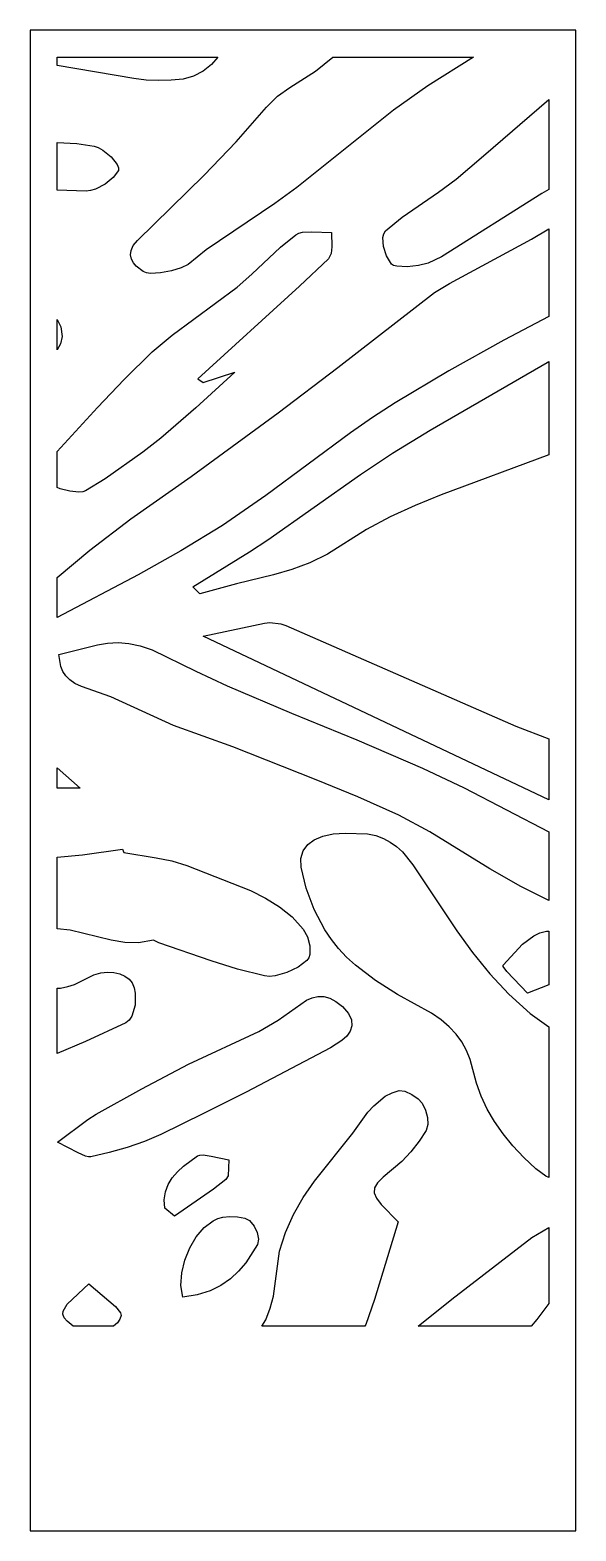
# Model space of a CAD drawing. Extents: x 0 to 400, y 0 to 1100.
import ezdxf

# ---------------------------------------------------------------- set-up
doc = ezdxf.new("R2010")
doc.units = 0
doc.layers.add('CUT', color=1, linetype='Continuous')
doc.layers.add('OUTLINE', color=7, linetype='Continuous')

msp = doc.modelspace()

# ---------------------------------------------------------------- linework, layer by layer
at = {"layer": 'CUT'}
for points in [[(94.13, 1062.96), (84.98, 1063.34), (76.05, 1064.38), (20, 1073.98), (20, 1080), (137.58, 1080), (133, 1074.68), (126.9, 1069.78), (119.89, 1066.09), (112.29, 1064.08), (103.3, 1063.22)], [(110.76, 925.6), (103.56, 923.52), (95.7, 922.01), (88.38, 921.65), (85.31, 922.1), (82.83, 923.05), (77.82, 926.83), (75.74, 929.28), (74.26, 932.06), (73.6, 935.14), (73.99, 938.48), (75.67, 942.06), (78.86, 945.85), (127.47, 993.55), (150.92, 1018.14), (173.27, 1043.47), (181.43, 1051.44), (190.43, 1057.91), (209.06, 1069.9), (221.8, 1080), (324.98, 1080), (291.4, 1059.07), (266.25, 1041.3), (195.55, 984.62), (179.26, 972.83), (129.17, 938.88), (115.81, 928.08)], [(272.55, 962.73), (299.21, 981.16), (312.11, 990.78), (332.32, 1007.69), (380, 1048.97), (380, 983.19), (374.87, 980.08), (301.44, 933.89), (291.75, 929.15), (284.7, 927.32), (276.29, 926.54), (268.86, 926.91), (266.24, 927.54), (264.74, 928.49), (261.22, 934.5), (258.89, 941.46), (258.43, 948), (259.11, 950.68), (260.53, 952.75)], [(44.42, 982.36), (41.09, 982.01), (20, 982.53), (20, 1017.65), (34.19, 1016.81), (46.96, 1014.93), (50.03, 1013.88), (53.27, 1012.06), (59.44, 1006.95), (63.82, 1001.39), (64.83, 998.99), (64.77, 997.13), (61.01, 991.92), (54.99, 987.02), (47.95, 983.4)], [(73.88, 741.79), (118.08, 772.72), (181.92, 819.39), (225.54, 852.58), (296.23, 907.73), (307.26, 914.19), (367.5, 946.67), (380, 954.27), (380, 890.01), (347.2, 872.68), (306.74, 850.19), (267.62, 826.89), (251, 816.11), (234.91, 804.91), (172.78, 758.75), (140.94, 736.82), (110.46, 718.28), (79.14, 700.8), (20, 669.36), (20, 698.7), (43.87, 718.86)], [(104.02, 876.43), (151.66, 911.46), (162.55, 920.98), (183.5, 940.75), (194.79, 950.02), (196.96, 951.12), (199.69, 951.77), (206.36, 952.09), (220.97, 951.72), (221.18, 941.06), (220.71, 936.1), (218.57, 932.19), (197.52, 912.31), (123.04, 844.36), (126.97, 841.73), (150.04, 849.2), (121.56, 823.16), (95.93, 800.94), (82.72, 790.65), (55.14, 771.17), (40.69, 762.2), (38.59, 761.45), (35.85, 761.21), (29.17, 761.94), (22.09, 763.85), (20, 764.74), (20, 791.03), (49.38, 823.47), (68.97, 843.98), (89.43, 864.05)], [(23.6, 875.49), (22.44, 870.08), (20, 865.5), (20, 887.91), (22.55, 882.44)], [(160.78, 717.53), (174.28, 726.4), (242.04, 774.33), (265.46, 789.83), (293.18, 806.73), (378.97, 856.3), (380, 857.05), (380, 788.61), (301.31, 759.27), (282.17, 751.52), (263.84, 743.17), (246.6, 734), (218.01, 715.83), (205, 709.57), (191.73, 704.62), (178.3, 700.62), (151.24, 694.01), (124.43, 686.79), (119.39, 692.04)], [(380, 580.45), (380, 535.89), (126.78, 655.82), (171.88, 665.39), (175.68, 665.74), (183.81, 664.83), (187.43, 663.64), (355.88, 589.76)], [(89.48, 645.79), (121.43, 630.06), (144.33, 619.44), (191.48, 599.36), (239.56, 579.7), (287.55, 559.14), (318.1, 544.6), (380, 512.47), (380, 462.05), (359.54, 472.4), (336.8, 485.24), (292.91, 512.39), (270.14, 524.58), (240.12, 538.09), (209.61, 550.61), (148.47, 574.56), (105.12, 590.22), (59.22, 611.25), (37.65, 618.87), (32.89, 621.14), (29.1, 623.71), (26.18, 626.62), (24.02, 629.91), (22.53, 633.6), (21.11, 642.4), (49.32, 649.5), (56.88, 650.66), (64.49, 651.05), (72.34, 650.49), (80.61, 648.8)], [(20, 559.33), (36.84, 544.34), (20, 544.32)], [(231.88, 420.58), (226.09, 426.8), (220.79, 433.54), (216.02, 440.63), (208.07, 455.56), (202.29, 471.02), (198.69, 486.4), (198.49, 492.94), (200.11, 498.48), (203.42, 503.04), (208.29, 506.61), (214.58, 509.2), (222.17, 510.84), (230.94, 511.52), (247.31, 510.82), (253.35, 509.58), (258.88, 507.59), (263.95, 504.9), (268.6, 501.57), (272.86, 497.66), (280.41, 488.3), (312.73, 439.77), (324.29, 423.86), (336.84, 408.38), (350.74, 393.48), (366.36, 379.34), (380, 369.4), (380, 259.02), (377.96, 260.05), (370.66, 265.4), (361.76, 273.76), (353.73, 282.32), (346.59, 291.09), (340.35, 300.07), (335, 309.25), (330.56, 318.66), (327.03, 328.29), (322.47, 345.44), (319.84, 352.17), (316.46, 358.4), (312.27, 364.17), (307.21, 369.56), (301.21, 374.62), (294.21, 379.41), (269.29, 393.23), (253.07, 403.44), (238.38, 414.62)], [(205.03, 428.81), (205.01, 422.59), (204.22, 420.03), (202.84, 418.05), (196.43, 413.27), (188.23, 409.23), (179.55, 406.8), (175.43, 406.45), (171.68, 406.82), (152, 411.85), (132.65, 417.94), (94.39, 431.01), (90.58, 433.01), (79.52, 431.07), (69.43, 431.21), (59.41, 432.87), (29.36, 440.24), (20, 441.18), (20, 493.83), (38.51, 495.52), (67.87, 499.67), (68.8, 497.19), (92.37, 493.42), (103.95, 491.11), (114.85, 487.62), (161.58, 469.32), (172.61, 463.84), (182.89, 457.49), (192.16, 450), (200.18, 441.13), (203.28, 435.43)], [(346.6, 414.66), (360.8, 429.97), (369.07, 436.19), (373.59, 438.35), (378.41, 439.64), (380, 439.69), (380, 400.19), (364.54, 394.26), (349.24, 409.98), (346.54, 413.66)], [(61.41, 409.31), (65.72, 408.32), (69.49, 406.67), (72.56, 404.42), (74.78, 401.64), (76.26, 398.16), (77.12, 394.1), (77.05, 385.28), (74.69, 377.33), (72.7, 374.35), (70.18, 372.39), (40.66, 358.63), (20, 349.94), (20, 397.79), (22.43, 397.88), (27.6, 398.91), (32.55, 400.61), (46.75, 407.6), (51.78, 409.01), (56.72, 409.56)], [(224.14, 388.11), (228.86, 384.31), (233.26, 379.22), (235.46, 374.53), (235.77, 370.22), (234.52, 366.28), (232.01, 362.71), (228.56, 359.49), (220.11, 354.06), (158.26, 321.5), (127.15, 305.84), (95.94, 290.61), (83.83, 285.47), (71.06, 281.14), (57.89, 277.44), (44.58, 274.18), (42.76, 274.12), (40.59, 274.65), (35.22, 277.1), (20.19, 284.92), (42.24, 301.64), (48.37, 305.53), (81.8, 324.13), (116.07, 342.16), (167.65, 366), (181.71, 374.31), (202.66, 389.02), (206.75, 390.75), (210.91, 391.67), (215.19, 391.63), (219.59, 390.5)], [(272.32, 270.83), (258.65, 259.33), (254.53, 255.13), (252.38, 251.39), (252.16, 247.73), (253.82, 243.79), (257.31, 239.21), (269.64, 226.65), (252.5, 169.72), (246.08, 151.3), (245.42, 150), (169.91, 150), (172.72, 154.72), (176.05, 163.18), (178.28, 172.06), (182.87, 205.08), (187.09, 218.86), (192.96, 231.92), (200.17, 244.41), (208.44, 256.47), (236.53, 291.51), (247.62, 306.86), (251.84, 311.64), (260.27, 318.54), (265.23, 321.2), (270.56, 322.79), (274.64, 322.24), (279.64, 319.99), (284.3, 316.8), (287.4, 313.43), (289.76, 308.49), (291.26, 303.14), (291.52, 297.96), (290.18, 293.53), (285.02, 285.6), (279.07, 277.98)], [(99.22, 248.54), (101.2, 253.83), (104.15, 258.71), (107.93, 263.2), (112.38, 267.37), (122.71, 274.89), (124.49, 275.53), (126.84, 275.65), (132.71, 274.8), (145.71, 271.96), (145.14, 260.32), (143.44, 257.57), (134.46, 250.54), (105.89, 230.81), (98.78, 236.53), (98.37, 242.79)], [(116.99, 207.47), (121.84, 215.58), (127.66, 222.36), (134.21, 227.32), (137.7, 228.96), (141.28, 229.97), (146.42, 230.48), (152.12, 230.28), (157.32, 229.3), (160.91, 227.47), (164.12, 223.5), (166.47, 218.69), (167.49, 213.91), (166.73, 210), (158, 196.56), (152.79, 190.42), (146.81, 184.86), (139.89, 180.02), (131.87, 176.05), (122.58, 173.07), (111.87, 171.24), (110.55, 179.91), (111.12, 189.16), (113.34, 198.51)], [(367.25, 150), (284.42, 150), (308.98, 169.91), (367.59, 215.08), (380, 222.48), (380, 166.78), (371.42, 155.09)], [(61.24, 150), (31.65, 150), (27.1, 153.75), (25.12, 156.25), (24.06, 158.78), (24.16, 161.16), (27.26, 166.14), (43.08, 181.09), (62.6, 164.49), (66.4, 159.77), (66.69, 157.82), (65.75, 155.15), (64.05, 152.64)]]:
    msp.add_lwpolyline(points, close=True, dxfattribs=at)
at = {"layer": 'OUTLINE'}
msp.add_lwpolyline([(0, 0), (400, 0), (400, 1100), (0, 1100)], close=True, dxfattribs=at)

doc.saveas('drawing.dxf')
